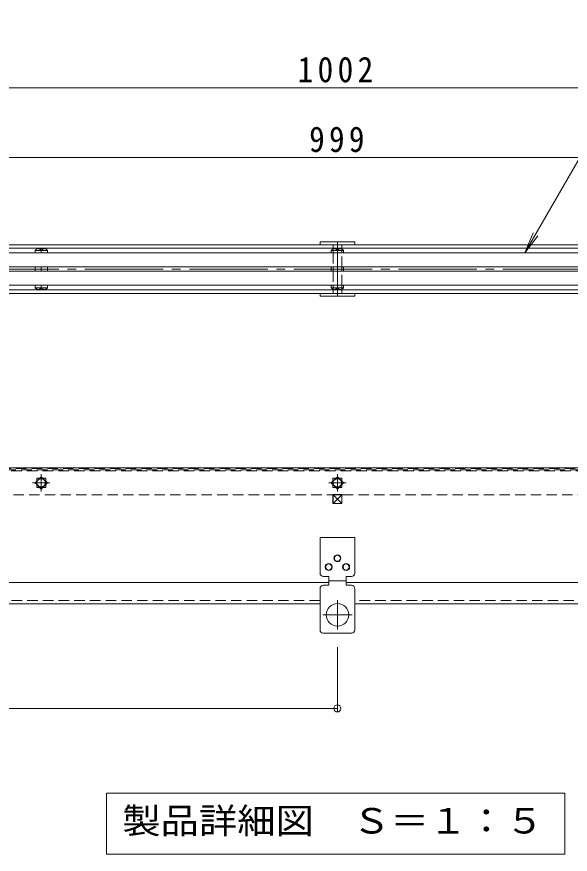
# Model space of a CAD drawing. Units: millimetres at full size, sheet at 1:5; details may follow other scales. Extents: x -825 to 917, y -685 to 646.
# Drawn here: x -183.1 to 134.6, y 101.1 to 581.8 of the extents above; entities that cross this region are included whole.
import ezdxf
from ezdxf.enums import TextEntityAlignment as Align

# ---------------------------------------------------------------- set-up
doc = ezdxf.new("R2010")
doc.units = ezdxf.units.MM
doc.header["$LTSCALE"] = 5
doc.header["$PDMODE"] = 32
doc.header["$PDSIZE"] = 4
for name, pattern in [('CHAIN1', [8, 5, -1, 1, -1]), ('CHAIN2', [12, 9, -1, 1, -1]), ('DASHED1', [1.8, 1.2, -0.6])]:
    doc.linetypes.add(name, pattern=pattern)
for name, color, linetype, lineweight in [('E-0_通り芯', 4, 'Continuous', 9), ('E-1_躯体', 3, 'Continuous', 9), ('E-2_仕上', 3, 'Continuous', 9), ('E-4_文字', 7, 'Continuous', 9), ('E-5_建具', 7, 'Continuous', 9), ('E-A_インテリア', 1, 'Continuous', 5)]:
    doc.layers.add(name, color=color, linetype=linetype, lineweight=lineweight)
doc.styles.add('ＭＳ ゴシック', font='')
doc.styles.get('ＭＳ ゴシック').set_extended_font_data('MS Gothic')

msp = doc.modelspace()

# ---------------------------------------------------------------- linework, layer by layer
at = {"layer": 'E-0_通り芯'}
for p, q in [((-499, 450.946), (501, 450.946)), ((-499, 448.946), (501, 448.946)), ((-499, 424.946), (501, 424.946)), ((501, 422.946), (-499, 422.946)), ((-499, 322.946), (501, 322.946)), ((-459, 257.086), (-4.025, 257.086)), ((5.975, 257.086), (313.947, 257.086)), ((-454, 244.743), (-9.025, 244.743)), ((10.975, 244.743), (501, 244.743))]:
    msp.add_line(p, q, dxfattribs=at)
at = {"layer": 'E-0_通り芯', "linetype": 'CHAIN2'}
msp.add_line((501, 436.946), (-499, 436.946), dxfattribs=at)
at = {"layer": 'E-0_通り芯', "linetype": 'DASHED1'}
for p, q in [((-9.025, 246.743), (-454, 246.743)), ((316.718, 246.743), (10.975, 246.743))]:
    msp.add_line(p, q, dxfattribs=at)
at = {"layer": 'E-0_通り芯'}
msp.add_lwpolyline([(-1.58, 302.446), (3.57, 302.446), (3.57, 307.596), (-1.58, 307.596)], close=True, dxfattribs=at)
at = {"layer": 'E-1_躯体', "linetype": 'DASHED1'}
for p, q in [((-1.5, 448.946), (-1.5, 450.946)), ((3.5, 448.946), (3.5, 450.946)), ((-1.5, 446.196), (-1.5, 438.196)), ((3.5, 438.196), (3.5, 446.196)), ((-1.5, 435.696), (-1.5, 427.696)), ((3.5, 427.696), (3.5, 435.696)), ((-1.5, 424.946), (-1.5, 422.946)), ((3.5, 424.946), (3.5, 422.946))]:
    msp.add_line(p, q, dxfattribs=at)
at = {"layer": 'E-1_躯体'}
for p, q in [((-1.5, 446.196), (-1.5, 448.946)), ((3.5, 446.196), (3.5, 448.946)), ((-1.5, 435.696), (-1.5, 438.196)), ((3.5, 435.696), (3.5, 438.196)), ((-1.5, 424.946), (-1.5, 427.696)), ((3.5, 424.946), (3.5, 427.696)), ((3.5, 307.446), (-1.5, 302.446)), ((-1.5, 307.446), (3.5, 302.446))]:
    msp.add_line(p, q, dxfattribs=at)
msp.add_lwpolyline([(-1.5, 302.446), (3.5, 302.446), (3.5, 307.446), (-1.5, 307.446)], close=True, dxfattribs=at)
at = {"layer": 'E-2_仕上', "linetype": 'CHAIN2'}
msp.add_line((1, 452.343), (1, 421.379), dxfattribs=at)
at = {"layer": 'E-2_仕上'}
for p, q in [((-171.35, 448.696), (-172.535, 447.696)), ((-172.535, 447.696), (-172.535, 446.196)), ((-165.464, 447.696), (-172.535, 447.696)), ((-171.35, 448.696), (-166.65, 448.696)), ((-169, 447.696), (-169, 446.196)), ((-166.65, 448.696), (-165.464, 447.696)), ((-165.464, 447.696), (-165.464, 446.196)), ((-1.35, 448.696), (-2.536, 447.696)), ((-2.536, 447.696), (-2.536, 446.196)), ((4.536, 447.696), (-2.536, 447.696)), ((-1.35, 448.696), (3.35, 448.696)), ((1, 447.696), (1, 446.196)), ((3.35, 448.696), (4.536, 447.696)), ((4.536, 447.696), (4.536, 446.196)), ((-172.535, 435.696), (-172.535, 438.196)), ((-169, 438.196), (-169, 435.696)), ((-165.464, 435.696), (-165.464, 438.196)), ((-2.536, 435.696), (-2.536, 438.196)), ((1, 438.196), (1, 435.696)), ((4.536, 435.696), (4.536, 438.196)), ((-172.535, 426.196), (-172.535, 427.696)), ((-165.464, 426.196), (-172.535, 426.196)), ((-171.35, 425.196), (-172.535, 426.196)), ((-171.35, 425.196), (-166.65, 425.196)), ((-169, 426.196), (-169, 427.696)), ((-166.65, 425.196), (-165.464, 426.196)), ((-165.464, 426.196), (-165.464, 427.696)), ((-2.536, 426.196), (-2.536, 427.696)), ((4.536, 426.196), (-2.536, 426.196)), ((-1.35, 425.196), (-2.536, 426.196)), ((-1.35, 425.196), (3.35, 425.196)), ((1, 426.196), (1, 427.696)), ((3.35, 425.196), (4.536, 426.196)), ((4.536, 426.196), (4.536, 427.696))]:
    msp.add_line(p, q, dxfattribs=at)
at = {"layer": 'E-2_仕上', "color": 2}
for p, q in [((-498.5, 446.196), (500.5, 446.196)), ((500.5, 438.196), (-498.5, 438.196)), ((-498.5, 435.696), (500.5, 435.696)), ((-498.5, 427.696), (500.5, 427.696))]:
    msp.add_line(p, q, dxfattribs=at)
at = {"layer": 'E-2_仕上', "color": 2, "linetype": 'DASHED1'}
for p, q in [((-498.5, 322.446), (296.433, 322.446)), ((500.5, 321.746), (-498.5, 321.746)), ((296.809, 321.046), (-498.5, 321.046)), ((-171.6, 316.846), (-169.935, 316.846)), ((-171.6, 315.181), (-171.6, 316.846)), ((-171.6, 311.646), (-171.6, 313.311)), ((-168.065, 316.846), (-166.4, 316.846)), ((-166.4, 316.846), (-166.4, 315.181)), ((-166.4, 313.311), (-166.4, 311.646)), ((0.065, 316.846), (-1.6, 316.846)), ((-1.6, 316.846), (-1.6, 315.181)), ((-1.6, 313.311), (-1.6, 311.646)), ((3.6, 316.846), (1.935, 316.846)), ((3.6, 315.181), (3.6, 316.846)), ((3.6, 311.646), (3.6, 313.311)), ((-169.935, 311.646), (-171.6, 311.646)), ((-166.4, 311.646), (-168.065, 311.646)), ((-1.6, 311.646), (0.065, 311.646)), ((1.935, 311.646), (3.6, 311.646)), ((-329, 307.446), (300.453, 307.446))]:
    msp.add_line(p, q, dxfattribs=at)
at = {"layer": 'E-2_仕上', "linetype": 'DASHED1'}
for p, q in [((-172.535, 314.246), (-169, 317.781)), ((-169, 317.781), (-165.464, 314.246)), ((1, 317.781), (-2.536, 314.246)), ((4.535, 314.246), (1, 317.781)), ((-169, 310.71), (-172.535, 314.246)), ((-165.464, 314.246), (-169, 310.71)), ((-2.536, 314.246), (1, 310.71)), ((1, 310.71), (4.535, 314.246))]:
    msp.add_line(p, q, dxfattribs=at)
at = {"layer": 'E-2_仕上', "color": 2, "linetype": 'CHAIN2'}
for p, q in [((-169, 309.296), (-169, 319.196)), ((1, 309.296), (1, 319.196)), ((-173.95, 314.246), (-164.05, 314.246)), ((5.95, 314.246), (-3.95, 314.246))]:
    msp.add_line(p, q, dxfattribs=at)
at = {"layer": 'E-2_仕上', "linetype": 'DASHED1'}
for centre in [(-169, 314.246), (1, 314.246)]:
    msp.add_circle(centre, 2.35, dxfattribs=at)
at = {"layer": 'E-2_仕上'}
for centre, start, end in [((-171.403, 445.31), 44.79445, 89.10294), ((-166.597, 445.31), 90.89706, 135.20555), ((-1.403, 445.31), 44.79445, 89.10294), ((3.403, 445.31), 90.89706, 135.20555), ((-171.403, 428.582), 270.89706, 315.20555), ((-166.597, 428.582), 224.79445, 269.10294), ((-1.403, 428.582), 270.89706, 315.20555), ((3.403, 428.582), 224.79445, 269.10294)]:
    msp.add_arc(centre, 3.386, start, end, dxfattribs=at)
at = {"layer": 'E-2_仕上', "linetype": 'DASHED1'}
for centre, start, end in [((-169, 314.246), 146.36488, 213.63512), ((-169, 314.246), 56.36488, 123.63512), ((-169, 314.246), 326.36488, 33.63512), ((1, 314.246), 146.36488, 213.63512), ((1, 314.246), 56.36488, 123.63512), ((1, 314.246), 326.36488, 33.63512), ((-169, 314.246), 236.36488, 303.63512), ((1, 314.246), 236.36488, 303.63512)]:
    msp.add_arc(centre, 2.55, start, end, dxfattribs=at)
at = {"layer": 'E-4_文字'}
for p, q in [((-501, 540.946), (501, 540.946)), ((500.5, 500.946), (-498.5, 500.946)), ((1, 183.243), (1, 220.005))]:
    msp.add_line(p, q, dxfattribs=at)
msp.add_lwpolyline([(-499, 184.743), (-464, 184.743), (1, 184.743)], dxfattribs=at)
msp.add_point((1, 184.743), dxfattribs=at)
at = {"layer": 'E-5_建具'}
for p, q in [((186.783, 581.781), (108.502, 446.196)), ((108.502, 446.196), (113.286, 457.744)), ((108.502, 446.196), (116.112, 456.113)), ((-131.5, 136.059), (131.5, 136.059)), ((-131.5, 136.059), (-131.5, 101.059)), ((131.5, 136.059), (131.5, 101.059)), ((-131.5, 101.059), (131.5, 101.059))]:
    msp.add_line(p, q, dxfattribs=at)
at = {"layer": 'E-A_インテリア'}
for p, q in [((-8.975, 452.546), (-8.975, 450.946)), ((-8.975, 452.546), (11.025, 452.546)), ((11.025, 452.546), (11.025, 450.946)), ((-8.975, 421.346), (-8.975, 422.946)), ((-8.975, 421.346), (11.025, 421.346)), ((11.025, 421.346), (11.025, 422.946)), ((-9, 262.446), (-9, 282.946)), ((-7, 260.446), (-4, 260.446)), ((-4, 260.446), (-4, 255.446)), ((9, 260.446), (6, 260.446)), ((6, 260.446), (6, 255.446)), ((-7, 255.446), (-4, 255.446)), ((-4, 257.946), (6, 257.946)), ((9, 255.446), (6, 255.446)), ((-9, 253.446), (-9, 229.696)), ((11, 253.446), (11, 229.696)), ((9.25, 227.946), (-7.25, 227.946))]:
    msp.add_line(p, q, dxfattribs=at)
at = {"layer": 'E-A_インテリア', "linetype": 'CHAIN1'}
for p, q in [((1, 246.887), (1, 230.005)), ((9.441, 238.446), (-7.441, 238.446))]:
    msp.add_line(p, q, dxfattribs=at)
at = {"layer": 'E-A_インテリア'}
msp.add_lwpolyline([(11, 262.446), (11, 282.946), (-9, 282.946)], dxfattribs=at)
for centre, radius in [((1, 270.946), 2), ((1, 270.946), 1.75), ((-4, 265.946), 2), ((-4, 265.946), 1.75), ((6, 265.946), 2), ((6, 265.946), 1.75), ((1, 238.446), 6.5)]:
    msp.add_circle(centre, radius, dxfattribs=at)
for centre, radius, start, end in [((-7, 262.446), 2, 180, 270), ((9, 262.446), 2, 270, 0), ((-7, 253.446), 2, 90, 180), ((9, 253.446), 2, 0, 90), ((-7.25, 229.696), 1.75, 180, 270), ((9.25, 229.696), 1.75, 270, 0)]:
    msp.add_arc(centre, radius, start, end, dxfattribs=at)

# ---------------------------------------------------------------- texts
at = {"layer": 'E-4_文字', "color": 2, "char_height": 14.66, "attachment_point": 7, "style": 'ＭＳ ゴシック'}
for s, insert in [('\\T1.28;\\W0.9;1002', (-21.875, 543.946)), ('\\T1.27;\\W0.9;999', (-15.25, 503.946))]:
    msp.add_mtext(s, dxfattribs=dict(at, insert=insert))
at = {"layer": 'E-5_建具', "color": 2, "style": 'ＭＳ ゴシック', "width": 1.1}
msp.add_text('製品詳細図\u3000Ｓ＝１：５', height=14.66, dxfattribs=at).set_placement((-122.5, 108.559), align=Align.BOTTOM_LEFT)

doc.saveas('drawing.dxf')
